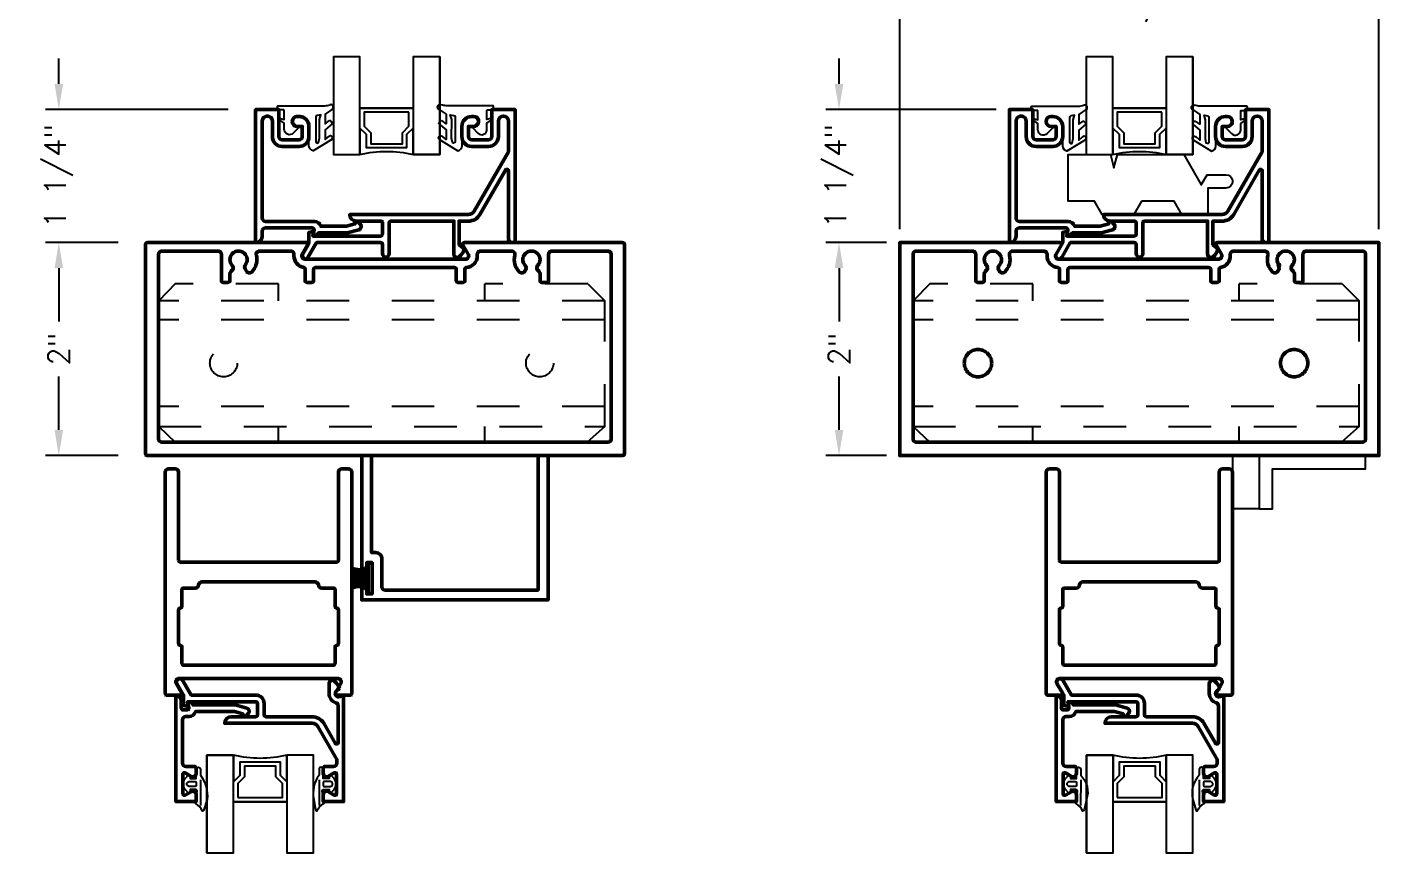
# Model space of a CAD drawing. Extents: x 0 to 139, y -24 to 89.
# Drawn here: x 46.074 to 49.248, y -1.435 to 0.504 of the extents above; entities that cross this region are included whole.
import ezdxf

# ---------------------------------------------------------------- set-up
doc = ezdxf.new("R2010")
doc.units = 0
doc.header["$MEASUREMENT"] = 0
doc.linetypes.add('HIDDEN', pattern=[0.375, 0.25, -0.125])
doc.linetypes.add('HIDDEN2', pattern=[0.1875, 0.125, -0.0625])
doc.layers.get('Defpoints').update_dxf_attribs({"linetype": 'CONTINUOUS'})
for name, color, linetype in [('R-Anno-Dims', 3, 'CONTINUOUS'), ('R-Det1', 4, 'CONTINUOUS'), ('R-Det2', 2, 'CONTINUOUS'), ('R-Det3', 5, 'CONTINUOUS'), ('R-Otln', 1, 'CONTINUOUS'), ('R-Pat1', 5, 'CONTINUOUS')]:
    doc.layers.add(name, color=color, linetype=linetype)
doc.styles.get("Standard").update_dxf_attribs({"font": 'simplex'})
doc.dimstyles.new('1-4size', dxfattribs={"dimtxt": 0.05, "dimasz": 0.06, "dimexe": 0.03125, "dimexo": 0.03125, "dimgap": 0.03125, "dimtad": 0, "dimdec": 5, "dimlfac": 4, "dimzin": 4, "dimdsep": 46, "dimlunit": 5, "dimtxsty": 'Standard', "dimcen": 0, "dimclrd": 256, "dimclre": 256, "dimclrt": 256, "dimadec": 0, "dimazin": 1, "dimtfac": 1, "dimtdec": 5, "dimtofl": 0, "dimtmove": 0, "dimatfit": 3, "dimfxl": 1, "dimfrac": 2, "dimtolj": 1, "dimtzin": 4, "dimarcsym": 0})

# ---------------------------------------------------------------- blocks, each defined once
blk = doc.blocks.new('*D94')
at = {"layer": 'Defpoints', "color": 0}
for p in [(46.1489, -0.0023), (46.3198, -0.0023), (46.3198, -0.5023)]:
    blk.add_point(p, dxfattribs=at)
at = {"layer": 'R-Anno-Dims', "lineweight": -2}
for p, q in [((46.2886, -0.0023), (46.1177, -0.0023)), ((46.1489, -0.0623), (46.1489, -0.1877)), ((46.1489, -0.4423), (46.1489, -0.3169)), ((46.2886, -0.5023), (46.1177, -0.5023))]:
    blk.add_line(p, q, dxfattribs=at)
at = {"layer": 'R-Anno-Dims'}
for points in [[(46.1389, -0.0623), (46.1589, -0.0623), (46.1489, -0.0023)], [(46.1389, -0.4423), (46.1589, -0.4423), (46.1489, -0.5023)]]:
    blk.add_solid(points, dxfattribs=at)
at = {"layer": 'R-Anno-Dims', "insert": (46.1489, -0.2523), "char_height": 0.05, "attachment_point": 5, "rotation": 90}
blk.add_mtext('\\A1;2"', dxfattribs=at)
blk = doc.blocks.new('*D109')
at = {"layer": 'Defpoints', "color": 0}
for p in [(46.5774, 0.31), (46.1489, -0.0023), (46.3198, -0.0023)]:
    blk.add_point(p, dxfattribs=at)
at = {"layer": 'R-Anno-Dims', "lineweight": -2}
for p, q in [((46.1489, 0.37), (46.1489, 0.43)), ((46.5462, 0.31), (46.1177, 0.31)), ((46.2886, -0.0023), (46.1177, -0.0023)), ((46.1489, -0.0623), (46.1489, -0.1223))]:
    blk.add_line(p, q, dxfattribs=at)
at = {"layer": 'R-Anno-Dims'}
for points in [[(46.1389, 0.37), (46.1589, 0.37), (46.1489, 0.31)], [(46.1389, -0.0623), (46.1589, -0.0623), (46.1489, -0.0023)]]:
    blk.add_solid(points, dxfattribs=at)
at = {"layer": 'R-Anno-Dims', "insert": (46.1489, 0.1538), "char_height": 0.05, "attachment_point": 5, "rotation": 90}
blk.add_mtext('\\A1;1 1/4"', dxfattribs=at)
blk = doc.blocks.new('*D110')
at = {"layer": 'Defpoints', "color": 0}
for p in [(49.2479, 0.5488), (48.1229, -0.0023), (49.2479, -0.0023)]:
    blk.add_point(p, dxfattribs=at)
at = {"layer": 'R-Anno-Dims', "lineweight": -2}
for p, q in [((48.1229, 0.029), (48.1229, 0.58)), ((49.2479, 0.029), (49.2479, 0.58)), ((48.1829, 0.5488), (48.5416, 0.5488)), ((49.1879, 0.5488), (48.8541, 0.5488))]:
    blk.add_line(p, q, dxfattribs=at)
at = {"layer": 'R-Anno-Dims'}
for points in [[(48.1829, 0.5588), (48.1829, 0.5388), (48.1229, 0.5488)], [(49.1879, 0.5588), (49.1879, 0.5388), (49.2479, 0.5488)]]:
    blk.add_solid(points, dxfattribs=at)
at = {"layer": 'R-Anno-Dims', "insert": (48.6979, 0.5488), "char_height": 0.05, "attachment_point": 5}
blk.add_mtext('\\A1;4 1/2"', dxfattribs=at)
blk = doc.blocks.new('*D104')
at = {"layer": 'Defpoints', "color": 0}
for p in [(47.9804, 0.31), (48.3804, 0.31), (48.1229, -0.0023)]:
    blk.add_point(p, dxfattribs=at)
at = {"layer": 'R-Anno-Dims', "lineweight": -2}
for p, q in [((47.9804, 0.37), (47.9804, 0.43)), ((48.3492, 0.31), (47.9491, 0.31)), ((48.0916, -0.0023), (47.9491, -0.0023)), ((47.9804, -0.0623), (47.9804, -0.1223))]:
    blk.add_line(p, q, dxfattribs=at)
at = {"layer": 'R-Anno-Dims'}
for points in [[(47.9704, 0.37), (47.9904, 0.37), (47.9804, 0.31)], [(47.9704, -0.0623), (47.9904, -0.0623), (47.9804, -0.0023)]]:
    blk.add_solid(points, dxfattribs=at)
at = {"layer": 'R-Anno-Dims', "insert": (47.9804, 0.1538), "char_height": 0.05, "attachment_point": 5, "rotation": 90}
blk.add_mtext('\\A1;1 1/4"', dxfattribs=at)
blk = doc.blocks.new('*D105')
at = {"layer": 'Defpoints', "color": 0}
for p in [(47.9804, -0.0023), (48.1229, -0.0023), (48.1229, -0.5023)]:
    blk.add_point(p, dxfattribs=at)
at = {"layer": 'R-Anno-Dims', "lineweight": -2}
for p, q in [((48.0916, -0.0023), (47.9491, -0.0023)), ((47.9804, -0.0623), (47.9804, -0.1877)), ((47.9804, -0.4423), (47.9804, -0.3169)), ((48.0916, -0.5023), (47.9491, -0.5023))]:
    blk.add_line(p, q, dxfattribs=at)
at = {"layer": 'R-Anno-Dims'}
for points in [[(47.9704, -0.0623), (47.9904, -0.0623), (47.9804, -0.0023)], [(47.9704, -0.4423), (47.9904, -0.4423), (47.9804, -0.5023)]]:
    blk.add_solid(points, dxfattribs=at)
at = {"layer": 'R-Anno-Dims', "insert": (47.9804, -0.2523), "char_height": 0.05, "attachment_point": 5, "rotation": 90}
blk.add_mtext('\\A1;2"', dxfattribs=at)
blk = doc.blocks.new('weathering')
at = {"layer": 'R-Det2'}
for p, q in [((0, 0), (0, -0.27)), ((0, 0), (0.03, 0)), ((0.03, 0), (0.03, -0.27)), ((0, -0.129), (-0.16, -0.129)), ((0, -0.139), (-0.16, -0.139)), ((0, -0.27), (0.03, -0.27))]:
    blk.add_line(p, q, dxfattribs=at)
for centre, radius, start, end in [((-0.056, 0.313), 0.361, 253.2416, 278.8875), ((-0.056, 0.313), 0.371, 253.7056, 278.6489), ((-0.057, 0.486), 0.557, 259.3278, 275.8729), ((-0.057, 0.486), 0.566, 259.5182, 275.7701), ((-0.063, 0.677), 0.77, 262.7557, 274.6832), ((-0.063, 0.677), 0.78, 262.849, 274.6238), ((-0.066, 1.463), 1.578, 266.5833, 272.3941), ((-0.067, -1.773), 1.619, 87.6382, 93.304), ((-0.064, -0.966), 0.8, 85.4377, 96.9231), ((-0.064, -0.966), 0.79, 85.3793, 97.0112), ((-0.058, -0.769), 0.58, 84.3053, 100.1631), ((-0.058, -0.769), 0.57, 84.2043, 100.3432), ((-0.056, -0.591), 0.38, 81.4567, 105.8164), ((-0.056, -0.591), 0.37, 81.2223, 106.2556)]:
    blk.add_arc(centre, radius, start, end, dxfattribs=at)
blk = doc.blocks.new('P039')
at = {"layer": 'R-Det3', "linetype": 'HIDDEN2'}
for p, q in [((87.956, 9.751), (87.8, 9.594)), ((88.925, 9.751), (87.956, 9.751)), ((88.925, 9.594), (88.925, 9.751)), ((91.83, 9.751), (90.863, 9.751)), ((90.863, 9.594), (90.863, 9.751)), ((91.83, 9.751), (91.988, 9.594)), ((91.83, 9.751), (91.83, 9.751)), ((91.988, 9.594), (87.8, 9.594)), ((87.8, 9.594), (87.8, 8.411)), ((91.988, 8.411), (91.988, 9.594)), ((91.988, 9.415), (87.8, 9.415)), ((91.988, 8.601), (87.8, 8.601)), ((87.8, 8.411), (91.988, 8.411)), ((87.8, 8.411), (87.956, 8.265)), ((88.925, 8.265), (88.925, 8.411)), ((90.863, 8.265), (90.863, 8.411)), ((91.988, 8.411), (91.824, 8.265)), ((88.925, 8.265), (87.956, 8.265)), ((91.824, 8.265), (90.863, 8.265))]:
    blk.add_line(p, q, dxfattribs=at)
blk = doc.blocks.new('P2728 compress')
at = {"layer": 'R-Det2'}
blk.add_lwpolyline([(176.266, 42.927), (176.372, 42.753, -0.301952), (176.324, 42.713), (176.124, 42.713, 0.414214), (176.044, 42.633), (176.044, 42.594, 0.388879), (176.081, 42.554), (176.097, 42.553, 0.440011), (176.14, 42.593), (176.14, 42.607, -0.668179), (176.157, 42.614), (176.206, 42.566, -0.668179), (176.17, 42.48), (176.111, 42.48), (176.083, 42.441, -0.836323), (176.069, 42.447), (176.078, 42.48), (175.994, 42.48, 0.414214), (175.988, 42.474), (175.988, 42.424, -0.414214), (175.982, 42.418), (175.954, 42.418, -0.414214), (175.948, 42.424), (175.948, 42.862, 0.083245), (175.94, 42.911), (175.94, 42.911)], format="xyb", dxfattribs=at)
for points in [[(175.978, 42.937), (176.028, 42.864), (176.119, 42.864), (176.088, 42.905)], [(176.117, 42.931), (176.175, 42.864), (176.267, 42.864), (176.235, 42.902)]]:
    blk.add_lwpolyline(points, dxfattribs=at)
at = {"layer": 'R-Det2', "lineweight": 25}
blk.add_lwpolyline([(176.039, 42.79, 0.372312), (176.054, 42.778), (176.284, 42.778, 0.668179), (176.295, 42.803), (176.252, 42.812), (176.078, 42.811), (176.034, 42.824)], format="xyb", close=True, dxfattribs=at)
at = {"layer": 'R-Det2', "ltscale": 0.1}
for centre, radius, start, end in [((175.962, 42.92), 0.0237, 22.2345, 202.2345), ((176.117, 42.901), 0.0297, 90, 171.5397), ((176.251, 42.914), 0.0199, 40.2978, 220.2978)]:
    blk.add_arc(centre, radius, start, end, dxfattribs=at)
blk = doc.blocks.new('P315')
at = {"layer": 'R-Det3', "linetype": 'Continuous'}
for p, q in [((101.777, 35.138), (101.777, 34.638)), ((102.027, 35.138), (102.027, 34.638)), ((102.027, 34.638), (101.777, 34.638))]:
    blk.add_line(p, q, dxfattribs=at)
at = {"layer": 'R-Det3'}
blk.add_line((101.777, 35.138), (102.027, 35.138), dxfattribs=at)
at = {"layer": 'R-Det3', "linetype": 'Continuous'}
blk.add_lwpolyline([(102.027, 35.138), (102.027, 34.638), (102.152, 34.638), (102.152, 35.013), (103.027, 35.013), (103.027, 35.138), (102.027, 35.138)], close=True, dxfattribs=at)

msp = doc.modelspace()

# ---------------------------------------------------------------- linework, layer by layer
at = {"layer": 'R-Det1', "lineweight": 50}
for points in [[(46.6265251, 0.2825833), (46.6265251, 0.0552083, 0.414213562), (46.6342751, 0.0474583), (46.7488756, 0.0474583, -0.33967204), (46.7638506, 0.0359583), (46.8239846, 0.0359583), (46.8441899, 0.0413724, -1.179332391), (46.8540085, 0.0423333, -0.716465291), (46.853015, 0.0276903), (46.8260251, 0.0204583), (46.758525, 0.0204583, -0.252122601), (46.7455253, 0.0129581), (46.7480992, 0.0275572, 0.466300315), (46.7444061, 0.0319583), (46.6342751, 0.0319583, 0.414213562), (46.6265251, 0.0242083), (46.6265251, 0.0129583, -0.414213562), (46.6110251, -0.0025417), (46.6110251, 0.3099583), (46.6657751, 0.3099583), (46.6657751, 0.2467083, 0.414213562), (46.6735251, 0.2389583), (46.7127751, 0.2389583, 0.414213562), (46.7205251, 0.2467083), (46.7205251, 0.2702083), (46.7086501, 0.2702083, -1), (46.7086501, 0.2934583), (46.7127754, 0.2934583, -0.414213562), (46.7360254, 0.2702083), (46.7360254, 0.2464583, -0.414213562), (46.7127754, 0.2232083), (46.6735251, 0.2232083, -0.414213562), (46.6502751, 0.2464583), (46.6502751, 0.2825062, 1.003237041), (46.6265254, 0.2825836, -0.362130636)], [(46.9047253, 0.0479581, -0.418763917), (46.9087253, 0.0439581), (46.9087253, 0.0169581, -0.4125), (46.9047253, 0.0129581), (46.7455253, 0.0129581), (46.7475503, 0.0244581), (46.7360503, 0.0213831), (46.7360503, -0.0025419), (46.7204003, -0.0296669, 0.998250566), (46.7338253, -0.0374169), (46.7539503, -0.0025419), (46.9047253, -0.0025419, -0.418763917), (46.9087253, -0.0065419), (46.9087253, -0.0285419, 1), (46.9242253, -0.0285419), (46.9242253, 0.0439581, -0.418763917), (46.9282253, 0.0479581), (47.0762253, 0.0479581), (47.0762253, -0.0297919, 0.644244829), (47.0890503, -0.0356169, 0.122910631), (47.1012253, -0.0180419), (47.0887253, -0.0075419), (47.0887253, 0.0479581), (47.1103503, 0.0479581), (47.1103503, 0.0479581, 0.267523924), (47.1374003, 0.0635831), (47.1974777, 0.1676452, -0.767335331), (47.2044753, 0.1657703), (47.2044753, 0.0052081, 0.412903226), (47.2122253, -0.0025419), (47.2199753, -0.0025419), (47.2199753, 0.3099581), (47.1884753, 0.3099581), (47.1652253, 0.3099581), (47.1652253, 0.2467081, -0.412903226), (47.1574753, 0.2389581), (47.1182253, 0.2389581, -0.412903226), (47.1104753, 0.2467081), (47.1104753, 0.2702081), (47.1223503, 0.2702081, 1), (47.1223503, 0.2934581), (47.1182253, 0.2934581, 0.413978903), (47.0949753, 0.2702081), (47.0949753, 0.2464581, 0.412903226), (47.1182253, 0.2232081), (47.1574753, 0.2232081, 0.413978903), (47.1807253, 0.2464581), (47.1807253, 0.2825831, -1), (47.2044753, 0.2825831), (47.2044753, 0.2107831), (47.1239003, 0.0712081, -0.265259867), (47.1104753, 0.0634581), (46.9165753, 0.0634581), (46.8317253, 0.0634581, 0.412903226), (46.8472253, 0.0479581)], [(48.395925, 0.2825833), (48.395925, 0.0552083, 0.414213562), (48.403675, 0.0474583), (48.5182755, 0.0474583, -0.33967204), (48.5332504, 0.0359583), (48.5933845, 0.0359583), (48.6135898, 0.0413724, -1.179332391), (48.6234084, 0.0423333, -0.716465291), (48.6224148, 0.0276903), (48.595425, 0.0204583), (48.5279248, 0.0204583, -0.252122601), (48.5149252, 0.0129581), (48.517499, 0.0275572, 0.466300315), (48.513806, 0.0319583), (48.403675, 0.0319583, 0.414213562), (48.395925, 0.0242083), (48.395925, 0.0129583, -0.414213562), (48.380425, -0.0025417), (48.380425, 0.3099583), (48.435175, 0.3099583), (48.435175, 0.2467083, 0.414213562), (48.442925, 0.2389583), (48.482175, 0.2389583, 0.414213562), (48.489925, 0.2467083), (48.489925, 0.2702083), (48.47805, 0.2702083, -1), (48.47805, 0.2934583), (48.4821752, 0.2934583, -0.414213562), (48.5054252, 0.2702083), (48.5054252, 0.2464583, -0.414213562), (48.4821752, 0.2232083), (48.442925, 0.2232083, -0.414213562), (48.419675, 0.2464583), (48.419675, 0.2825062, 1.003237041), (48.3959252, 0.2825836, -0.362130636)], [(48.6741252, 0.0479581, -0.418763917), (48.6781252, 0.0439581), (48.6781252, 0.0169581, -0.4125), (48.6741252, 0.0129581), (48.5149252, 0.0129581), (48.5169502, 0.0244581), (48.5054502, 0.0213831), (48.5054502, -0.0025419), (48.4898002, -0.0296669, 0.998250566), (48.5032252, -0.0374169), (48.5233502, -0.0025419), (48.6741252, -0.0025419, -0.418763917), (48.6781252, -0.0065419), (48.6781252, -0.0285419, 1), (48.6936252, -0.0285419), (48.6936252, 0.0439581, -0.418763917), (48.6976252, 0.0479581), (48.8456252, 0.0479581), (48.8456252, -0.0297919, 0.644244829), (48.8584502, -0.0356169, 0.122910631), (48.8706252, -0.0180419), (48.8581252, -0.0075419), (48.8581252, 0.0479581), (48.8797502, 0.0479581), (48.8797502, 0.0479581, 0.267523924), (48.9068002, 0.0635831), (48.9668775, 0.1676452, -0.767335331), (48.9738752, 0.1657703), (48.9738752, 0.0052081, 0.412903226), (48.9816252, -0.0025419), (48.9893752, -0.0025419), (48.9893752, 0.3099581), (48.9578752, 0.3099581), (48.9346252, 0.3099581), (48.9346252, 0.2467081, -0.412903226), (48.9268752, 0.2389581), (48.8876252, 0.2389581, -0.412903226), (48.8798752, 0.2467081), (48.8798752, 0.2702081), (48.8917502, 0.2702081, 1), (48.8917502, 0.2934581), (48.8876252, 0.2934581, 0.413978903), (48.8643752, 0.2702081), (48.8643752, 0.2464581, 0.412903226), (48.8876252, 0.2232081), (48.9268752, 0.2232081, 0.413978903), (48.9501252, 0.2464581), (48.9501252, 0.2825831, -1), (48.9738752, 0.2825831), (48.9738752, 0.2107831), (48.8933002, 0.0712081, -0.265259867), (48.8798752, 0.0634581), (48.6859752, 0.0634581), (48.6011252, 0.0634581, 0.412903226), (48.6166252, 0.0479581)], [(46.8598954, -0.7680302), (46.8658954, -0.7680302, 0.414213562), (46.8716454, -0.7622802), (46.8716454, -0.7535302), (46.8841454, -0.7535302), (46.8841454, -0.8272802), (46.8716454, -0.8272802), (46.8716454, -0.8187802, 0.414213562), (46.8658954, -0.8130302), (46.8598954, -0.8130302), (46.8598954, -0.8412802), (47.2973954, -0.8412802), (47.2973954, -0.5022802), (47.2741454, -0.5022802), (47.2741454, -0.8180302), (46.9151454, -0.8180302, -0.414213562), (46.9073954, -0.8102802), (46.9073954, -0.7442802, 0.414213562), (46.8933954, -0.7302802), (46.8831454, -0.7302802), (46.8831454, -0.5022802), (46.8598954, -0.5022802)], [(46.8082336, -1.0492802, 0.123332445), (46.7960653, -1.0316992, 0.64476674), (46.7832335, -1.0375131), (46.7832336, -1.0610301, 0.330653628), (46.7992253, -1.0825683, -0.33065332), (46.8047335, -1.089987), (46.8047335, -1.1757848, -0.767326322), (46.7977359, -1.1776598), (46.770742, -1.1309051, 0.26795022), (46.7436788, -1.1152801), (46.6349836, -1.1152801, -0.414213562), (46.6309836, -1.1112801), (46.6309836, -1.0842801, 0.414213562), (46.6114836, -1.0647801), (46.4597053, -1.0647801), (46.4395702, -1.0299051, 1), (46.4261468, -1.0376551), (46.4418075, -1.0647802), (46.4418075, -1.0886987), (46.4533075, -1.0917801), (46.4512797, -1.0802801), (46.6114836, -1.0802801, -0.414213562), (46.6154836, -1.0842801), (46.6154836, -1.1112801, -0.414213562), (46.6114836, -1.1152801), (46.5539836, -1.1152801, 0.414213562), (46.5384836, -1.1307801), (46.6233196, -1.1307801), (46.743823, -1.1307801, -0.267944175), (46.7572465, -1.1385301), (46.8017335, -1.2155841), (46.8017335, -1.2242802, -0.414213562), (46.7939835, -1.2320302), (46.7734835, -1.2320302, 0.414213562), (46.7697335, -1.2357802), (46.7697335, -1.2487802, 0.577350202), (46.7813585, -1.2554919), (46.7953585, -1.247409, -0.577350202), (46.8009835, -1.2506566), (46.8009835, -1.2961538, -0.577351988), (46.7953585, -1.2994014), (46.7813586, -1.2913184, 0.577351988), (46.7697335, -1.2980301), (46.7697335, -1.3147801), (46.8172335, -1.3147801), (46.8172335, -1.0647802), (46.8086097, -1.0682267, -0.869075611), (46.8009822, -1.0549074)], [(48.8746386, -1.04928, 0.123332445), (48.8624703, -1.031699, 0.64476674), (48.8496385, -1.0375129), (48.8496385, -1.0610299, 0.330653628), (48.8656302, -1.0825681, -0.33065332), (48.8711385, -1.0899868), (48.8711385, -1.1757845, -0.767326322), (48.8641409, -1.1776595), (48.837147, -1.1309049, 0.26795022), (48.8100838, -1.1152799), (48.7013885, -1.1152799, -0.414213562), (48.6973885, -1.1112799), (48.6973885, -1.0842799, 0.414213562), (48.6778885, -1.0647799), (48.5261103, -1.0647799), (48.5059752, -1.0299049, 1), (48.4925518, -1.0376549), (48.5082124, -1.0647799), (48.5082124, -1.0886985), (48.5197125, -1.0917799), (48.5176847, -1.0802799), (48.6778885, -1.0802799, -0.414213562), (48.6818885, -1.0842799), (48.6818885, -1.1112799, -0.414213562), (48.6778885, -1.1152799), (48.6203885, -1.1152799, 0.414213562), (48.6048885, -1.1307799), (48.6897245, -1.1307799), (48.810228, -1.1307799, -0.267944175), (48.8236515, -1.1385299), (48.8681385, -1.2155839), (48.8681385, -1.2242799, -0.414213562), (48.8603885, -1.2320299), (48.8398885, -1.2320299, 0.414213562), (48.8361385, -1.2357799), (48.8361385, -1.2487799, 0.577350202), (48.8477635, -1.2554916), (48.8617635, -1.2474087, -0.577350202), (48.8673885, -1.2506563), (48.8673885, -1.2961536, -0.577351988), (48.8617635, -1.2994011), (48.8477635, -1.2913182, 0.577351988), (48.8361385, -1.2980298), (48.8361385, -1.3147799), (48.8836385, -1.3147799), (48.8836385, -1.0647799), (48.8750147, -1.0682265, -0.869075611), (48.8673872, -1.0549072)], [(46.5609889, -1.1032801), (46.469604, -1.1032801, -0.339713402), (46.4546299, -1.1147801), (46.4470297, -1.1147801, 0.414213523), (46.4392797, -1.1225301), (46.4392797, -1.2242801, 0.414213657), (46.4470297, -1.2320301), (46.4675297, -1.2320301, -0.414213562), (46.4712797, -1.2357801), (46.4712797, -1.2487801, -0.57736514), (46.4596544, -1.2554916), (46.4456547, -1.2474089, 0.577351747), (46.4400297, -1.2506565), (46.4400297, -1.2961538, 0.577351362), (46.4456547, -1.2994013), (46.4596126, -1.2913429, -0.579445689), (46.4712797, -1.2980301), (46.4712797, -1.2980301), (46.4712797, -1.3147801), (46.4237797, -1.3147801), (46.4237797, -1.0647801, -0.41421368), (46.4362797, -1.0772801), (46.4362797, -1.0955301, 0.414213562), (46.4400297, -1.0992801), (46.4501609, -1.0992801, 0.466306393), (46.4538539, -1.094879), (46.4512797, -1.0802801, -0.252127774), (46.4642796, -1.0877802), (46.5630297, -1.0877801), (46.5900354, -1.0950163, -0.715752791), (46.5910127, -1.1096537, -1.179503687), (46.5811941, -1.108694)], [(48.6273938, -1.1032799), (48.536009, -1.1032799, -0.339713402), (48.5210349, -1.1147799), (48.5134347, -1.1147799, 0.414213523), (48.5056847, -1.1225299), (48.5056847, -1.2242799, 0.414213657), (48.5134347, -1.2320299), (48.5339347, -1.2320299, -0.414213562), (48.5376847, -1.2357799), (48.5376847, -1.2487799, -0.57736514), (48.5260594, -1.2554914), (48.5120597, -1.2474087, 0.577351747), (48.5064347, -1.2506563), (48.5064347, -1.2961535, 0.577351362), (48.5120597, -1.2994011), (48.5260176, -1.2913427, -0.579445689), (48.5376847, -1.2980299), (48.5376847, -1.2980299), (48.5376847, -1.3147799), (48.4901847, -1.3147799), (48.4901847, -1.0647799, -0.41421368), (48.5026847, -1.0772799), (48.5026847, -1.0955299, 0.414213562), (48.5064347, -1.0992799), (48.5165658, -1.0992799, 0.466306393), (48.5202589, -1.0948787), (48.5176847, -1.0802799, -0.252127774), (48.5306846, -1.08778), (48.6294347, -1.0877799), (48.6564404, -1.095016, -0.715752791), (48.6574177, -1.1096535, -1.179503687), (48.6475991, -1.1086938)]]:
    msp.add_lwpolyline(points, format="xyb", close=True, dxfattribs=at)
at = {"layer": 'R-Det2'}
for points in [[(47.0434186, 0.4337585), (46.9809186, 0.4337585), (46.9809186, 0.2039584), (47.0434186, 0.2039584), (47.0434186, 0.4337585), (47.0434186, 0.2039584), (46.9809186, 0.2039584), (46.9809186, 0.2664584), (46.9654186, 0.2509584), (46.9654186, 0.2197084), (46.8714186, 0.2197084), (46.8714186, 0.2509584), (46.8559186, 0.2664584), (46.8559186, 0.3134584), (46.9809186, 0.3134584), (46.8559186, 0.3134584), (46.8559186, 0.4337585), (46.7934186, 0.4337585), (46.7934186, 0.2039584), (46.8559186, 0.2039584), (46.8559186, 0.2664584), (46.8559186, 0.2039584, -0.123310184), (46.9809186, 0.2039584, 1.56900442)], [(48.8107754, 0.4337585), (48.7482754, 0.4337585), (48.7482754, 0.2039584), (48.8107754, 0.2039584), (48.8107754, 0.4337585), (48.8107754, 0.2039584), (48.7482754, 0.2039584), (48.7482754, 0.2664584), (48.7327754, 0.2509584), (48.7327754, 0.2197084), (48.6387754, 0.2197084), (48.6387754, 0.2509584), (48.6232754, 0.2664584), (48.6232754, 0.3134584), (48.7482754, 0.3134584), (48.6232754, 0.3134584), (48.6232754, 0.4337585), (48.5607754, 0.4337585), (48.5607754, 0.2039584), (48.6232754, 0.2039584), (48.6232754, 0.2664584), (48.6232754, 0.2039584, -0.123310184), (48.7482754, 0.2039584, 1.56900442)], [(46.4966307, -1.4352051), (46.5591307, -1.4352052), (46.5591307, -1.2054051), (46.4966307, -1.2054051), (46.4966307, -1.4352052), (46.4966307, -1.2054051), (46.5591307, -1.2054051), (46.5591307, -1.2679051), (46.5746307, -1.2524051), (46.5746307, -1.2211551), (46.6686307, -1.2211551), (46.6686307, -1.2524051), (46.6841307, -1.2679051), (46.6841307, -1.3149051), (46.5591307, -1.3149051), (46.6841307, -1.3149051), (46.6841307, -1.4352052), (46.7466307, -1.4352052), (46.7466307, -1.2054051), (46.6841307, -1.2054051), (46.6841307, -1.2679051), (46.6841307, -1.2054051, -0.123310184), (46.5591307, -1.2054051, 1.56900442)], [(48.5611394, -1.4352049), (48.6236394, -1.435205), (48.6236394, -1.2054048), (48.5611394, -1.2054048), (48.5611394, -1.435205), (48.5611394, -1.2054048), (48.6236394, -1.2054048), (48.6236394, -1.2679048), (48.6391394, -1.2524048), (48.6391394, -1.2211548), (48.7331394, -1.2211548), (48.7331394, -1.2524048), (48.7486394, -1.2679048), (48.7486394, -1.3149048), (48.6236394, -1.3149048), (48.7486394, -1.3149048), (48.7486394, -1.435205), (48.8111394, -1.435205), (48.8111394, -1.2054048), (48.7486394, -1.2054048), (48.7486394, -1.2679048), (48.7486394, -1.2054048, -0.123310184), (48.6236394, -1.2054048, 1.56900442)]]:
    msp.add_lwpolyline(points, format="xyb", dxfattribs=at)
for points in [[(46.9709186, 0.3034584), (46.8659186, 0.3034584), (46.8659186, 0.2706005), (46.8814186, 0.2551005), (46.8814186, 0.2297084), (46.9554186, 0.2297084), (46.9554186, 0.2551005), (46.9709186, 0.2706005), (46.9709186, 0.3034584)], [(48.7382754, 0.3034584), (48.6332754, 0.3034584), (48.6332754, 0.2706005), (48.6487754, 0.2551005), (48.6487754, 0.2297084), (48.7227754, 0.2297084), (48.7227754, 0.2551005), (48.7382754, 0.2706005), (48.7382754, 0.3034584)], [(46.5691307, -1.3049051), (46.6741307, -1.3049051), (46.6741307, -1.2720472), (46.6586307, -1.2565472), (46.6586307, -1.2311551), (46.5846307, -1.2311551), (46.5846307, -1.2565472), (46.5691307, -1.2720472), (46.5691307, -1.3049051)], [(48.6336394, -1.3049048), (48.7386394, -1.3049048), (48.7386394, -1.272047), (48.7231394, -1.256547), (48.7231394, -1.2311548), (48.6491394, -1.2311548), (48.6491394, -1.256547), (48.6336394, -1.272047), (48.6336394, -1.3049048)], [(46.4812797, -1.2638276), (46.4812178, -1.3237716)], [(46.7597336, -1.2638275), (46.7597955, -1.3237715)], [(48.5476847, -1.2638273), (48.5476228, -1.3237713)], [(48.8261385, -1.2638273), (48.8262005, -1.3237713)]]:
    msp.add_lwpolyline(points, dxfattribs=at)
for points in [[(48.690769, 0.0947081), (48.6727268, 0.0634581), (48.5978032, 0.0634581), (48.579761, 0.0947081), (48.5182755, 0.0947081), (48.5182755, 0.2039583), (48.6173534, 0.2039583), (48.6257268, 0.1727083), (48.6341002, 0.2039583), (48.7901349, 0.2039583), (48.830802, 0.1335208), (48.8443336, 0.1569583), (48.8887072, 0.1569583, -0.414213562), (48.9042072, 0.1414583), (48.9042072, 0.1412083, -0.414213562), (48.8887072, 0.1257083), (48.8464005, 0.1257083), (48.8464005, 0.0634581), (48.7852268, 0.0634581), (48.7671846, 0.0947081)], [(46.4975126, -1.3097445), (46.4892178, -1.3342716, -0.477037012), (46.4861975, -1.3367169, 0.169063491), (46.4707086, -1.3194903, -0.378808837), (46.4687384, -1.3168272), (46.4735419, -1.290498, 0.346241915), (46.4710514, -1.2865301), (46.4575297, -1.2865301), (46.457252, -1.2940794, -0.608655902), (46.4539658, -1.2954303), (46.4458881, -1.2862921, -0.378617088), (46.4458881, -1.2605181), (46.4539658, -1.25138, -0.608655902), (46.457252, -1.2527308), (46.4575297, -1.2602801), (46.4712797, -1.2602801), (46.4712797, -1.2390301, -1), (46.4812797, -1.2390301), (46.4812797, -1.25279, -0.188186599)], [(46.7475126, -1.3097444), (46.7517955, -1.3342716, 0.477037012), (46.7548158, -1.3367168, -0.169063491), (46.7703047, -1.3194903, 0.378808837), (46.7722749, -1.3168271), (46.7674714, -1.290498, -0.346241915), (46.7699618, -1.2865301), (46.7834836, -1.2865301), (46.7837613, -1.2940794, 0.608655902), (46.7870475, -1.2954302), (46.7951251, -1.286292, 0.378617088), (46.7951251, -1.2605181), (46.7870474, -1.2513799, 0.608655902), (46.7837613, -1.2527308), (46.7834835, -1.2602801), (46.7697335, -1.2602801), (46.7697335, -1.2390301, 1), (46.7597335, -1.2390301), (46.7597335, -1.25279, 0.211336449)], [(48.5609501, -1.3097442), (48.5556228, -1.3342714, -0.477037012), (48.5526025, -1.3367166, 0.169063491), (48.5371136, -1.3194901, -0.378808837), (48.5351434, -1.3168269), (48.5399469, -1.2904978, 0.346241915), (48.5374564, -1.2865299), (48.5239347, -1.2865299), (48.5236569, -1.2940792, -0.608655902), (48.5203708, -1.29543), (48.5122931, -1.2862919, -0.378617088), (48.5122931, -1.2605179), (48.5203708, -1.2513797, -0.608655902), (48.5236569, -1.2527306), (48.5239347, -1.2602799), (48.5376847, -1.2602799), (48.5376847, -1.2390299, -1), (48.5476847, -1.2390299), (48.5476847, -1.2527898, -0.300429391)], [(48.8109501, -1.3097442), (48.8182005, -1.3342713, 0.477037012), (48.8212208, -1.3367166, -0.169063491), (48.8367096, -1.31949, 0.378808837), (48.8386799, -1.3168269), (48.8338763, -1.2904977, -0.346241915), (48.8363668, -1.2865298), (48.8498885, -1.2865298), (48.8501663, -1.2940791, 0.608655902), (48.8534525, -1.29543), (48.8615301, -1.2862918, 0.378617088), (48.8615301, -1.2605178), (48.8534524, -1.2513797, 0.608655902), (48.8501662, -1.2527305), (48.8498885, -1.2602798), (48.8361385, -1.2602798), (48.8361385, -1.2390298, 1), (48.8261385, -1.2390299), (48.8261385, -1.2527897, 0.258952932)], [(46.4497678, -1.2715301, -0.341998713), (46.4546091, -1.2677801), (46.4692797, -1.2677801, -0.414213562), (46.4712797, -1.2697801), (46.4712797, -1.2770301, -0.414213562), (46.4692797, -1.2790301), (46.4546091, -1.2790301, -0.341998713), (46.4497678, -1.2752801, -0.127016654)], [(46.7912454, -1.2715301, 0.341998713), (46.7864042, -1.2677801), (46.7717336, -1.2677801, 0.414213562), (46.7697336, -1.2697801), (46.7697336, -1.2770301, 0.414213562), (46.7717336, -1.2790301), (46.7864042, -1.2790301, 0.341998713), (46.7912454, -1.2752801, 0.127016654)], [(48.5161728, -1.2715299, -0.341998713), (48.5210141, -1.2677799), (48.5356847, -1.2677799, -0.414213562), (48.5376847, -1.2697799), (48.5376847, -1.2770299, -0.414213562), (48.5356847, -1.2790299), (48.5210141, -1.2790299, -0.341998713), (48.5161728, -1.2752799, -0.127016654)], [(48.8576504, -1.2715298, 0.341998713), (48.8528091, -1.2677798), (48.8381385, -1.2677798, 0.414213562), (48.8361385, -1.2697798), (48.8361385, -1.2770298, 0.414213562), (48.8381385, -1.2790298), (48.8528092, -1.2790298, 0.341998713), (48.8576504, -1.2752798, 0.127016654)]]:
    msp.add_lwpolyline(points, format="xyb", close=True, dxfattribs=at)
at = {"layer": 'R-Det3', "linetype": 'HIDDEN2'}
for centre in [(46.5358329, -0.2852802), (47.2778329, -0.2852802)]:
    msp.add_circle(centre, 0.032125, dxfattribs=at)
at = {"layer": 'R-Det3', "linetype": 'HIDDEN', "lineweight": 50}
for centre in [(48.3066129, -0.2852802), (49.0486129, -0.2852802)]:
    msp.add_circle(centre, 0.032125, dxfattribs=at)
at = {"layer": 'R-Otln', "lineweight": 50}
for points in [[(47.1034263, -0.0412802, 0.577351782), (47.110138, -0.0296551), (47.0975805, -0.0079052, -0.577351782), (47.1008281, -0.0022802), (47.4720829, -0.0022802, -0.414213562), (47.4770829, -0.0072802), (47.4770829, -0.4972802, -0.414213562), (47.4720829, -0.5022802), (46.3570829, -0.5022802, -0.414213562), (46.3520829, -0.4972802), (46.3520829, -0.0072802, -0.414213562), (46.3570829, -0.0022802), (46.7313331, -0.0022802, -0.577351782), (46.7345807, -0.0079052), (46.7220232, -0.0296551, 0.577351782), (46.7287349, -0.0412802)], [(47.4458329, -0.0300302, 0.414213562), (47.4380829, -0.0222802), (47.3063329, -0.0222802), (47.3063329, -0.0222802, 0.414213562), (47.2985829, -0.0300302), (47.2985829, -0.0922802, -0.414213562), (47.2948329, -0.0960302), (47.2823329, -0.0960302, -0.414213562), (47.2785829, -0.0922802), (47.2785829, -0.0754288, 0.269648719), (47.2746653, -0.0686926, -0.133265313), (47.271786, -0.0658315, -0.3342632), (47.2729163, -0.0565796, 2.351944735), (47.2437495, -0.0565796, -0.3342632), (47.2448799, -0.0658315), (47.2425517, -0.069864, -0.486629893), (47.2304763, -0.0715831, -0.274033537), (47.2194717, -0.0320484, 0.493659699), (47.2119891, -0.0222802), (47.1389263, -0.0222802, 0.414213562), (47.1311763, -0.0300302), (47.1311763, -0.0335302, -0.391987805), (47.1055464, -0.0611991, 0.391987805), (47.1020829, -0.0649381), (47.1020829, -0.0922802, -0.414213562), (47.0983329, -0.0960302), (47.0858329, -0.0960302, -0.414213562), (47.0820829, -0.0922802), (47.0820829, -0.0650302, 0.414213562), (47.0783329, -0.0612802), (46.7508329, -0.0612802, 0.414213562), (46.7470829, -0.0650302), (46.7470829, -0.0922802, -0.414213562), (46.7433329, -0.0960302), (46.7308329, -0.0960302, -0.414213562), (46.7270829, -0.0922802), (46.7270829, -0.0645635, 0.364590092), (46.723976, -0.0608691, -0.364590092), (46.7009849, -0.0335302), (46.7009849, -0.0300302, 0.414213562), (46.6932349, -0.0222802), (46.6201721, -0.0222802, 0.493659699), (46.6126895, -0.0320484, -0.274033537), (46.6016849, -0.0715831, -0.486629893), (46.5896095, -0.069864), (46.5860891, -0.0637664, -0.307255509), (46.5867204, -0.0550861, 2.200683481), (46.5562495, -0.0565796, -0.3342632), (46.5573799, -0.0658315, -0.133265313), (46.5545005, -0.0686926, 0.269648719), (46.5505829, -0.0754288), (46.5505829, -0.0922802, -0.414213562), (46.5468329, -0.0960302), (46.5343329, -0.0960302, -0.414213562), (46.5305829, -0.0922802), (46.5305829, -0.0300302, 0.414213562), (46.5228329, -0.0222802), (46.3910829, -0.0222802, 0.414213562), (46.3833329, -0.0300302), (46.3833329, -0.4632802, 0.414213562), (46.3910829, -0.4710302), (47.4380829, -0.4710302, 0.414213562), (47.4458329, -0.4632802)], [(48.4965195, -0.0412802, -0.577351782), (48.4898078, -0.0296551), (48.5023652, -0.0079052, 0.577351782), (48.4991177, -0.0022802), (48.1228629, -0.0022802), (48.1228629, -0.5022802), (49.2478629, -0.5022802), (49.2478629, -0.0022802), (48.8686127, -0.0022802, 0.577351782), (48.8653651, -0.0079052), (48.8779226, -0.0296551, -0.577351782), (48.8712109, -0.0412802)], [(49.0145295, -0.0565796, -2.351944735), (49.0436963, -0.0565796, 0.3342632), (49.0425659, -0.0658315, 0.133265313), (49.0454453, -0.0686926, -0.269648719), (49.0493629, -0.0754288), (49.0493629, -0.0922802, 0.414213562), (49.0531129, -0.0960302), (49.0656129, -0.0960302, 0.414213562), (49.0693629, -0.0922802), (49.0693629, -0.0300302, -0.414213562), (49.0771129, -0.0222802), (49.2088629, -0.0222802, -0.414213562), (49.2166129, -0.0300302), (49.2166129, -0.4632802, -0.414213562), (49.2088629, -0.4710302), (48.1618629, -0.4710302, -0.414213562), (48.1541129, -0.4632802), (48.1541129, -0.0300302, -0.414213562), (48.1618629, -0.0222802), (48.2936129, -0.0222802), (48.2936129, -0.0222802, -0.414213562), (48.3013629, -0.0300302), (48.3013629, -0.0922802, 0.414213562), (48.3051129, -0.0960302), (48.3176129, -0.0960302, 0.414213562), (48.3213629, -0.0922802), (48.3213629, -0.0754288, -0.269648719), (48.3252805, -0.0686926, 0.133265313), (48.3281598, -0.0658315, 0.3342632), (48.3270295, -0.0565796, -2.351944735), (48.3561963, -0.0565796, 0.3342632), (48.3550659, -0.0658315), (48.3573941, -0.069864, 0.486629893), (48.3694695, -0.0715831, 0.274033537), (48.3804741, -0.0320484, -0.493659699), (48.3879567, -0.0222802), (48.4610195, -0.0222802, -0.414213562), (48.4687695, -0.0300302), (48.4687695, -0.0335302, 0.391987805), (48.4943994, -0.0611991, -0.391987805), (48.4978629, -0.0649381), (48.4978629, -0.0922802, 0.414213562), (48.5016129, -0.0960302), (48.5141129, -0.0960302, 0.414213562), (48.5178629, -0.0922802), (48.5178629, -0.0650302, -0.414213562), (48.5216129, -0.0612802), (48.8491129, -0.0612802, -0.414213562), (48.8528629, -0.0650302), (48.8528629, -0.0922802, 0.414213562), (48.8566129, -0.0960302), (48.8691129, -0.0960302, 0.414213562), (48.8728629, -0.0922802), (48.8728629, -0.0645635, -0.364590092), (48.8759698, -0.0608691, 0.364590092), (48.8989609, -0.0335302), (48.8989609, -0.0300302, -0.414213562), (48.9067109, -0.0222802), (48.9797737, -0.0222802, -0.493659699), (48.9872563, -0.0320484, 0.274033537), (48.9982609, -0.0715831, 0.486629893), (49.0103363, -0.069864), (49.0126645, -0.0658315, 0.3342632), (49.0115341, -0.0565796, -2.351944735)], [(46.4302079, -0.7485302, 0.414213562), (46.4339579, -0.7522802), (46.8014579, -0.7522802, 0.414213562), (46.8052079, -0.7485302), (46.8052079, -0.5412802, -0.412903226), (46.8129579, -0.5335302), (46.8287079, -0.5335302, -0.416132723), (46.8364579, -0.5412802), (46.8364579, -1.0610302, -0.420015868), (46.8327079, -1.0647802), (46.8017079, -1.0647802, -0.574765188), (46.7984579, -1.0591802), (46.8110329, -1.0374052, 0.577921738), (46.8043079, -1.0257802), (46.4311079, -1.0257802, 0.576846629), (46.4244079, -1.0374052), (46.4369579, -1.0591802, -0.581431505), (46.4337079, -1.0647802), (46.4027079, -1.0647802, -0.420015868), (46.3989579, -1.0610302), (46.3989579, -0.5412802, -0.412903226), (46.4067079, -0.5335302), (46.4224579, -0.5335302, -0.416132723), (46.4302079, -0.5412802)], [(48.4978629, -0.7485299, 0.414213562), (48.5016129, -0.7522799), (48.8691129, -0.7522799, 0.414213562), (48.8728629, -0.7485299), (48.8728629, -0.5412799, -0.412903226), (48.8806129, -0.5335299), (48.8963629, -0.5335299, -0.416132723), (48.9041129, -0.5412799), (48.9041129, -1.0610299, -0.420015868), (48.9003629, -1.0647799), (48.8693629, -1.0647799, -0.574765188), (48.8661129, -1.0591799), (48.8786879, -1.0374049, 0.577921738), (48.8719629, -1.0257799), (48.4987629, -1.0257799, 0.576846629), (48.4920629, -1.0374049), (48.5046129, -1.0591799, -0.581431505), (48.5013629, -1.0647799), (48.4703629, -1.0647799, -0.420015868), (48.4666129, -1.0610299), (48.4666129, -0.5412799, -0.412903226), (48.4743629, -0.5335299), (48.4901129, -0.5335299, -0.416132723), (48.4978629, -0.5412799)], [(46.7582329, -0.8061552), (46.7582329, -0.8061552, 0.390354174), (46.7505079, -0.7990302), (46.4849079, -0.7990302, 0.387119175), (46.4771829, -0.8061552, -0.390615295), (46.4694579, -0.8132802), (46.4417079, -0.8132802, 0.414213562), (46.4379579, -0.8170302), (46.4379579, -0.8565302, -0.420015868), (46.4342079, -0.8602802), (46.4339579, -0.8602802, 0.413333333), (46.4302079, -0.8640302), (46.4302079, -0.9440302, 0.420015868), (46.4339579, -0.9477802), (46.4342079, -0.9477802, -0.413333333), (46.4379579, -0.9515302), (46.4379579, -0.9907802, 0.414213562), (46.4417079, -0.9945302), (46.7937079, -0.9945302, 0.414213562), (46.7974579, -0.9907802), (46.7974579, -0.9515302, -0.413333333), (46.8012079, -0.9477802), (46.8014579, -0.9477802, 0.420015868), (46.8052079, -0.9440302), (46.8052079, -0.8640302, 0.413333333), (46.8014579, -0.8602802), (46.8012079, -0.8602802, -0.420015868), (46.7974579, -0.8565302), (46.7974579, -0.8170302, 0.414213562), (46.7937079, -0.8132802), (46.7659579, -0.8132802, -0.390615295)], [(48.8258879, -0.8061549), (48.8258879, -0.8061549, 0.390354174), (48.8181629, -0.7990299), (48.5525629, -0.7990299, 0.387119175), (48.5448379, -0.8061549, -0.390615295), (48.5371129, -0.8132799), (48.5093629, -0.8132799, 0.414213562), (48.5056129, -0.8170299), (48.5056129, -0.8565299, -0.420015868), (48.5018629, -0.8602799), (48.5016129, -0.8602799, 0.413333333), (48.4978629, -0.8640299), (48.4978629, -0.9440299, 0.420015868), (48.5016129, -0.9477799), (48.5018629, -0.9477799, -0.413333333), (48.5056129, -0.9515299), (48.5056129, -0.9907799, 0.414213562), (48.5093629, -0.9945299), (48.8613629, -0.9945299, 0.414213562), (48.8651129, -0.9907799), (48.8651129, -0.9515299, -0.413333333), (48.8688629, -0.9477799), (48.8691129, -0.9477799, 0.420015868), (48.8728629, -0.9440299), (48.8728629, -0.8640299, 0.413333333), (48.8691129, -0.8602799), (48.8688629, -0.8602799, -0.420015868), (48.8651129, -0.8565299), (48.8651129, -0.8170299, 0.414213562), (48.8613629, -0.8132799), (48.8336129, -0.8132799, -0.390615295)]]:
    msp.add_lwpolyline(points, format="xyb", close=True, dxfattribs=at)

# ---------------------------------------------------------------- block references
at = {"layer": 'R-Det2', "xscale": 0.25, "yscale": 0.25, "zscale": 0.25}
msp.add_blockref('P315', (23.4598957, -9.2868571), dxfattribs=at)
at = {"layer": 'R-Pat1', "yscale": 0.25, "zscale": 0.25}
for p, xscale, rotation in [((36.057859, 44.3059214), 0.25, 270), ((57.7739854, 44.3059214), -0.25, 90), ((37.8272588, 44.3049599), 0.25, 270), ((59.5433853, 44.3049599), -0.25, 90)]:
    msp.add_blockref('P2728 compress', p, dxfattribs=dict(at, xscale=xscale, rotation=rotation))
at = {"layer": 'R-Pat1', "xscale": 0.25, "yscale": 0.25, "zscale": 0.25}
for name, p in [('P039', (24.4334302, -2.5372744)), ('P039', (26.2042102, -2.5372744)), ('weathering', (46.8764582, -0.7563918))]:
    msp.add_blockref(name, p, dxfattribs=at)

# ---------------------------------------------------------------- dimensions: what is measured, and where the dimension line sits
at = {"layer": 'R-Anno-Dims'}
dim = msp.add_linear_dim(base=(49.2478629, 0.5487939), p1=(48.1228629, -0.0022802), p2=(49.2478629, -0.0022802), dimstyle='1-4size', override={"dimpost": '"'}, dxfattribs=at)
dim.commit()
dim.dimension.update_dxf_attribs({"geometry": '*D110', "text_midpoint": (48.6978979, 0.5487939), "dimtype": 160})
for base, p1, p2, picture, middle in [((46.1489261, -0.0022802), (46.5774104, 0.3099583), (46.3198483, -0.0022802), '*D109', (46.1489261, 0.1538391)), ((47.9803884, 0.3099583), (48.1228629, -0.0022802), (48.380425, 0.3099583), '*D104', (47.9803884, 0.1538391)), ((46.1489261, -0.0022802), (46.3198483, -0.5022802), (46.3198483, -0.0022802), '*D94', (46.1489261, -0.2522802)), ((47.9803884, -0.0022802), (48.1228629, -0.5022802), (48.1228629, -0.0022802), '*D105', (47.9803884, -0.2522802))]:
    dim = msp.add_linear_dim(base=base, p1=p1, p2=p2, angle=90, dimstyle='1-4size', override={"dimpost": '"'}, dxfattribs=at)
    dim.commit()
    dim.dimension.update_dxf_attribs({"geometry": picture, "text_midpoint": middle})

doc.saveas('drawing.dxf')
